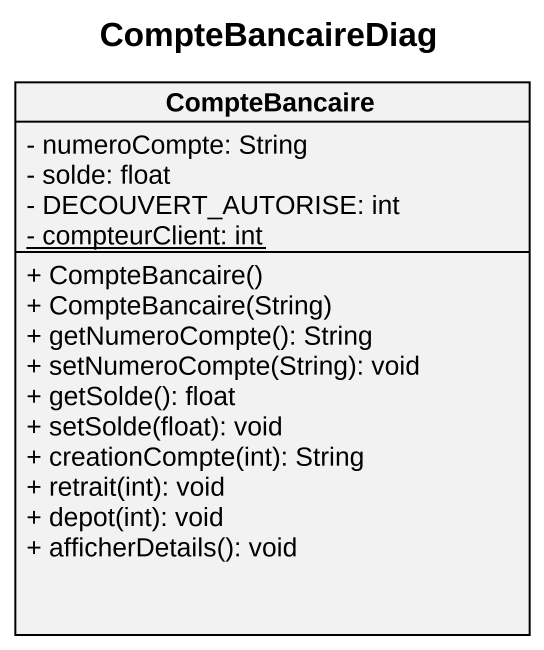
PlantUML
@startuml
title CompteBancaireDiag
hide circle
hide empty members
skinparam classAttributeIconSize 0
class CompteBancaire {
  - numeroCompte: String
  - solde: float
  - DECOUVERT_AUTORISE: int
  {static} - compteurClient: int
  + CompteBancaire()
  + CompteBancaire(String)
  + getNumeroCompte(): String
  + setNumeroCompte(String): void
  + getSolde(): float
  + setSolde(float): void
  + creationCompte(int): String
  + retrait(int): void
  + depot(int): void
  + afficherDetails(): void
}
@enduml
